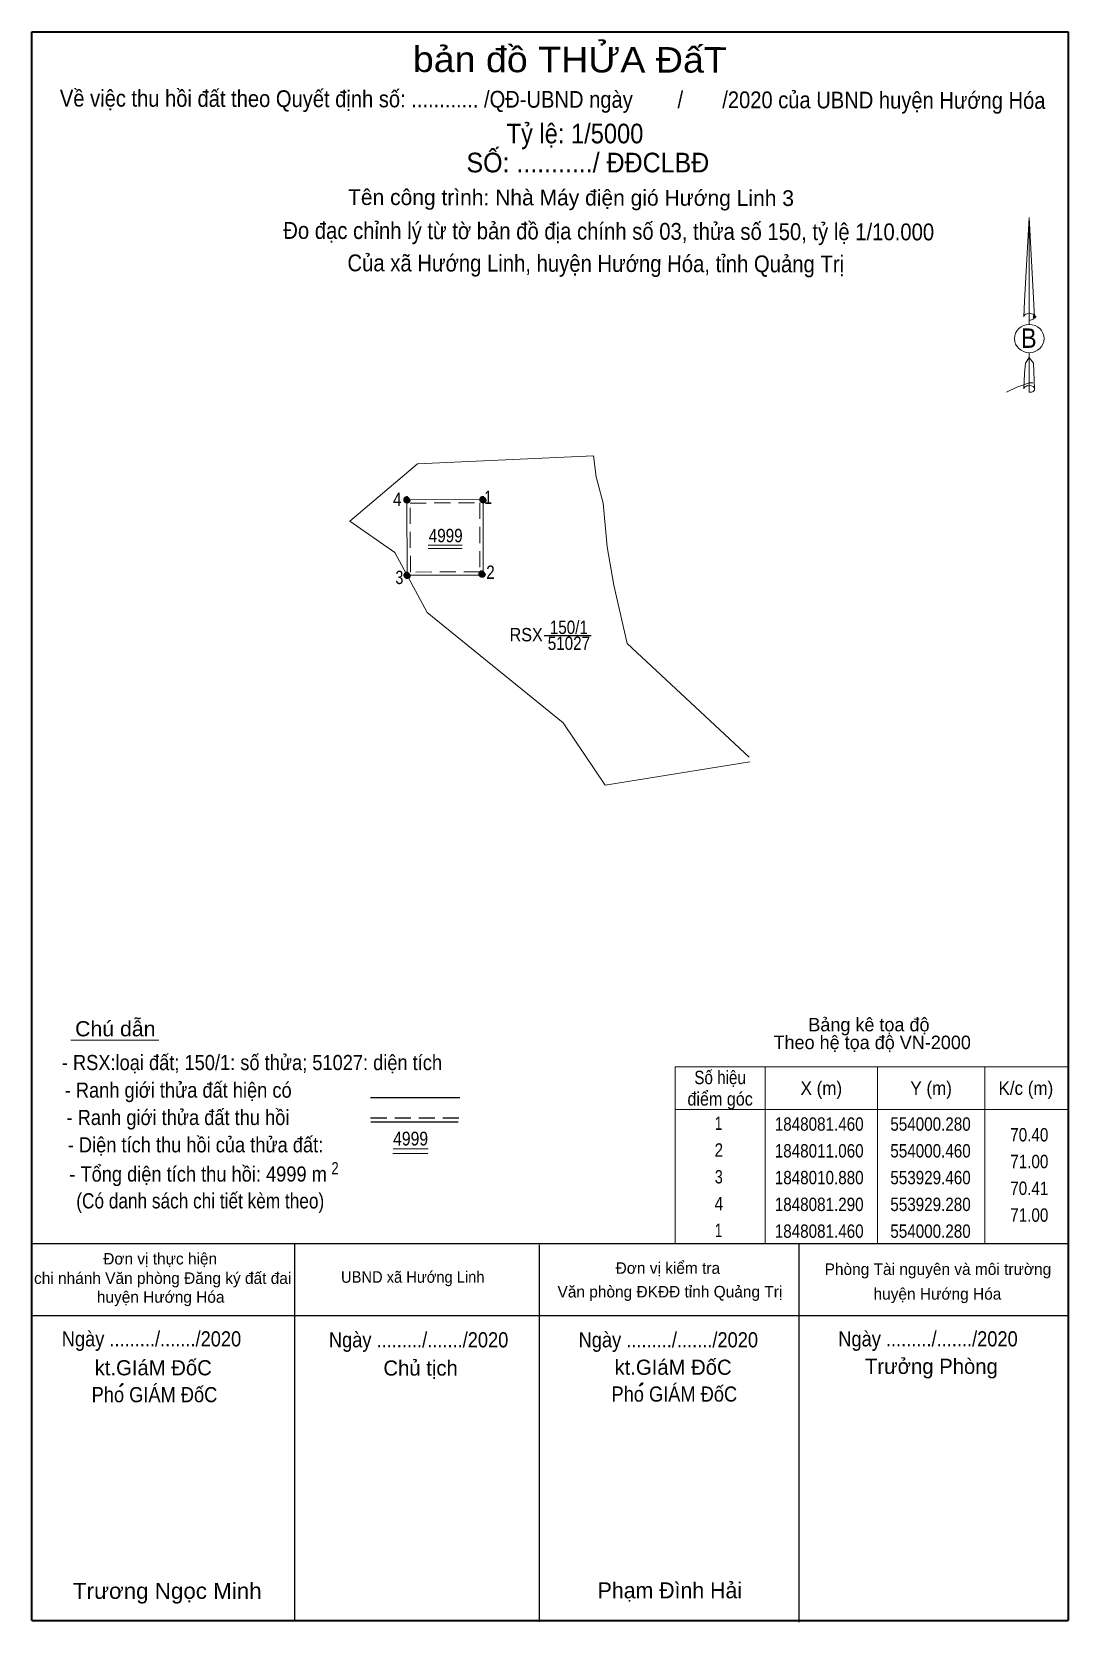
# Model space of a CAD drawing. Header units: metres. Extents: x 553579 to 554547, y 1847033 to 1848518.
import ezdxf
from ezdxf.enums import TextEntityAlignment as Align

# ---------------------------------------------------------------- set-up
doc = ezdxf.new("R2010")
doc.units = ezdxf.units.M
doc.header["$LTSCALE"] = 5
doc.header["$PDMODE"] = 32
doc.header["$PDSIZE"] = 2.5
doc.linetypes.add('MEDIUM_DASHED', pattern=[4.5, 3, -1.5])
doc.layers.add('10', color=7, linetype='Continuous', lineweight=13)
doc.layers.add('63', color=7, linetype='Continuous', lineweight=13)

msp = doc.modelspace()

# ---------------------------------------------------------------- hatches: boundary and pattern name
at = {"layer": '10'}
for points in [[(553932.28, 1848081.29, 1), (553926.28, 1848081.29, 1)], [(554003.28, 1848081.46, 1), (553997.28, 1848081.46, 1)], [(553930.28, 1848081.29, 1), (553928.28, 1848081.29, 1)], [(554001.28, 1848081.46, 1), (553999.28, 1848081.46, 1)], [(553932.46, 1848010.88, 1), (553926.46, 1848010.88, 1)], [(553930.46, 1848010.88, 1), (553928.46, 1848010.88, 1)], [(554002.46, 1848012.06, 1), (553996.46, 1848012.06, 1)], [(554001.46, 1848011.06, 1), (553999.46, 1848011.06, 1)], [(553663.78, 1847255.11), (553663.98, 1847255.31), (553664.08, 1847255.46), (553664.18, 1847255.86), (553664.03, 1847256.16), (553663.68, 1847256.31), (553663.33, 1847256.16), (553663.03, 1847255.96), (553660.83, 1847253.51), (553661.53, 1847253.51)], [(554149.23, 1847255.61), (554149.43, 1847255.81), (554149.53, 1847256.01), (554149.63, 1847256.41), (554149.43, 1847256.71), (554149.08, 1847256.86), (554148.78, 1847256.71), (554148.43, 1847256.51), (554146.23, 1847254.01), (554146.93, 1847254.01)]]:
    msp.add_hatch(color=256, dxfattribs=at).paths.add_polyline_path(points)

# ---------------------------------------------------------------- linework, layer by layer
at = {"layer": '10', "lineweight": 35}
for p, q in [((553578.93, 1848518.31), (554546.73, 1848518.31)), ((553578.93, 1847034.76), (553578.93, 1848518.31)), ((554546.73, 1848518.31), (554546.73, 1847034.76)), ((553578.93, 1847034.76), (554546.73, 1847034.76)), ((553578.93, 1847034.76), (554546.73, 1847034.76))]:
    msp.add_line(p, q, dxfattribs=at)
at = {"layer": '10'}
for p, q in [((554510.13, 1848344.96), (554515.38, 1848252.26)), ((554510.13, 1848344.96), (554515.38, 1848252.26)), ((554510.13, 1848344.96), (554515.38, 1848252.26)), ((554506.03, 1848266.76), (554505.28, 1848252.26)), ((554510.13, 1848255.41), (554510.13, 1848251.51)), ((554510.13, 1848251.51), (554510.13, 1848248.96)), ((554510.13, 1848248.96), (554510.13, 1848245.46)), ((554510.13, 1848248.96), (554510.13, 1848245.46)), ((554510.13, 1848248.96), (554510.13, 1848245.46)), ((554510.13, 1848214.11), (554510.13, 1848218.11)), ((554510.13, 1848214.11), (554510.13, 1848218.11)), ((554510.13, 1848214.11), (554510.13, 1848218.11)), ((554510.13, 1848214.11), (554514.23, 1848208.96)), ((554510.13, 1848214.11), (554514.23, 1848208.96)), ((554510.13, 1848214.11), (554514.23, 1848208.96)), ((554514.23, 1848208.96), (554515.38, 1848184.81)), ((554514.23, 1848208.96), (554515.38, 1848184.81)), ((554514.23, 1848208.96), (554515.38, 1848184.81)), ((554510.13, 1848187.91), (554510.13, 1848184.21)), ((554510.13, 1848184.21), (554510.13, 1848181.71)), ((554515.38, 1848184.81), (554515.38, 1848185.11)), ((553875.88, 1848061.48), (553939, 1848115)), ((553939, 1848115), (554103.6, 1848122.45)), ((553949.02, 1848038.9), (553980.81, 1848038.99)), ((553949.12, 1848035.89), (553980.81, 1848035.99)), ((554075, 1847873), (553948, 1847976)), ((554135, 1847947), (554248.88, 1847841.02)), ((553615.48, 1847576.81), (553697.63, 1847576.81)), ((553916.33, 1847475.16), (553949.13, 1847475.21)), ((553916.08, 1847470.96), (553948.88, 1847471.01))]:
    msp.add_line(p, q, dxfattribs=at)
at = {"layer": '10', "lineweight": 25}
for p, q in [((554057.48, 1847954.54), (554101.33, 1847954.54)), ((553895.13, 1847523.31), (553978.63, 1847523.31)), ((553895.53, 1847500.61), (553976.93, 1847500.61)), ((553578.93, 1847386.91), (554546.73, 1847386.91)), ((553824.63, 1847034.16), (553824.63, 1847386.41)), ((554052.98, 1847033.51), (554052.98, 1847385.81)), ((554295.63, 1847033.31), (554295.63, 1847386.91)), ((553578.93, 1847319.66), (554546.73, 1847319.66))]:
    msp.add_line(p, q, dxfattribs=at)
at = {"layer": '10', "linetype": 'MEDIUM_DASHED', "lineweight": 25}
msp.add_line((553895.33, 1847504.11), (553978.33, 1847504.11), dxfattribs=at)
at = {"layer": '10'}
for points in [[(554510.13, 1848255.41), (554510.13, 1848344.96), (554506.03, 1848266.76)], [(554510.13, 1848187.91), (554510.13, 1848214.11), (554506.73, 1848208.96), (554506.03, 1848199.26), (554505.28, 1848185.11)], [(554489.18, 1848181.91), (554498.88, 1848186.56), (554510.63, 1848190.41), (554513.73, 1848190.61)], [(554112.55, 1848078.29), (554106.07, 1848102.71), (554103.6, 1848122.45)], [(554135, 1847947), (554122.44, 1848001.55), (554116.26, 1848037.44), (554112.55, 1848078.29)], [(553948, 1847976), (553918, 1848032), (553875.88, 1848061.48)], [(554249.56, 1847836.55), (554114.24, 1847814.86), (554075, 1847873)]]:
    msp.add_lwpolyline(points, dxfattribs=at)
for points in [[(553929.46, 1848010.88), (553929.28, 1848081.29), (554000.28, 1848081.46), (554000.46, 1848011.06)], [(554000.28, 1848081.46), (554000.46, 1848011.06), (553929.46, 1848010.88), (553929.28, 1848081.29)]]:
    msp.add_lwpolyline(points, close=True, dxfattribs=at)
at = {"layer": '10', "linetype": 'MEDIUM_DASHED'}
for points in [[(553997.29, 1848078.46), (553997.45, 1848014.05), (553932.45, 1848013.89), (553932.29, 1848078.29)], [(553663.78, 1847255.11), (553663.98, 1847255.31), (553664.08, 1847255.46), (553664.18, 1847255.86), (553664.03, 1847256.16), (553663.68, 1847256.31), (553663.33, 1847256.16), (553663.03, 1847255.96), (553660.83, 1847253.51), (553661.53, 1847253.51)], [(554149.23, 1847255.61), (554149.43, 1847255.81), (554149.53, 1847256.01), (554149.63, 1847256.41), (554149.43, 1847256.71), (554149.08, 1847256.86), (554148.78, 1847256.71), (554148.43, 1847256.51), (554146.23, 1847254.01), (554146.93, 1847254.01)]]:
    msp.add_lwpolyline(points, close=True, dxfattribs=at)
for centre in [(553929.28, 1848081.29), (554000.28, 1848081.46), (553929.46, 1848010.88), (553999.46, 1848012.06)]:
    msp.add_circle(centre, 3, dxfattribs=at)
at = {"layer": '10'}
for centre in [(553929.28, 1848081.29), (553929.28, 1848081.29), (554000.28, 1848081.46), (553929.46, 1848010.88), (554000.46, 1848011.06)]:
    msp.add_circle(centre, 1, dxfattribs=at)
for centre, start_param, end_param in [((554510.426, 1848252.227), 1.57079633, 3.07445202), ((554510.426, 1848252.227), 0.06714063, 1.57079633), ((554510.426, 1848252.227), 4.71238898, 6.28318531), ((554510.426, 1848184.811), 2.49106941, 3.07427841), ((554510.426, 1848184.811), 1.57079633, 2.49106941), ((554510.426, 1848184.811), 0.06714063, 1.57079633), ((554510.426, 1848184.811), 4.71238898, 6.28318531)]:
    msp.add_ellipse(centre, major_axis=(5.082, 0), ratio=0.614131, start_param=start_param, end_param=end_param, dxfattribs=at)
msp.add_ellipse((554510.42, 1848231.873), major_axis=(13.864, 0), ratio=0.952727, dxfattribs=at)
msp.add_point((554515.38, 1848252.26), dxfattribs=at)
at = {"layer": '63'}
for p, q in [((554263.73, 1847551.91), (554263.73, 1847386.91)), ((554368.73, 1847551.91), (554368.73, 1847386.91)), ((554468.73, 1847551.91), (554468.73, 1847386.91)), ((554179.73, 1847511.91), (554546.73, 1847511.91))]:
    msp.add_line(p, q, dxfattribs=at)
msp.add_lwpolyline([(554179.73, 1847551.91), (554546.73, 1847551.91), (554546.73, 1847386.91), (554179.73, 1847386.91)], close=True, dxfattribs=at)

# ---------------------------------------------------------------- texts
at = {"layer": '10'}
for s, height, width, p in [('bản đồ THỬA ĐấT', 23.85, 1.1, (553934.73, 1848480.81)), ('Về việc thu hồi đất theo Quyết định số: ............ /QĐ-UBND ngày        /       /2020 của UBND huyện Hướng Hóa', 15.62, 0.9, (553605.13, 1848448.56)), ('Đo đạc chỉnh lý từ tờ bản đồ địa chính số 03, thửa số 150, tỷ lệ 1/10.000', 15.72, 0.9, (553813.73, 1848325.01)), ('Của xã Hướng Linh, huyện Hướng Hóa, tỉnh Quảng Trị', 15.73, 0.9, (553873.68, 1848294.71))]:
    msp.add_text(s, height=height, rotation=359.862, dxfattribs=dict(at, width=width)).set_placement(p)
for s, width, p in [('Tỷ lệ: 1/5000', 0.9, (554022.33, 1848414.16)), ('SỐ: .........../ ĐĐCLBĐ', 0.95, (553984.83, 1848387.06))]:
    msp.add_text(s, height=18.35, dxfattribs=dict(at, width=width)).set_placement(p)
msp.add_text('Tên công trình: Nhà Máy điện gió Hướng Linh 3', height=14.67, rotation=359.862, dxfattribs=at).set_placement((553874.23, 1848356.66))
for s, height, width, p in [('B', 18.14, 0.9, (554509.985, 1848223.21)), ('4999', 12.5, 0.85, (553965.435, 1848041.71)), ('150/1', 12.5, 0.85, (554080.43, 1847956.02)), ('51027', 12.5, 0.85, (554080.475, 1847941.13)), ('Chú dẫn', 14.15, 1.05, (553656.9, 1847580.36)), ('- RSX:loại đất; 150/1: số thửa; 51027: diện tích', 14.15, 0.9, (553784.525, 1847548.81)), ('- Ranh giới thửa đất hiện có', 14.15, 0.9, (553715.64, 1847523.06)), ('- Ranh giới thửa đất thu hồi', 14.15, 0.9, (553715.43, 1847497.51)), (' 1', 12.5, 0.75, (554218.535, 1847492.96)), ('4999', 12.9, 0.85, (553932.66, 1847478.41)), ('- Diện tích thu hồi của thửa đất:', 14.15, 0.9, (553731.795, 1847472.01)), (' 2', 12.5, 0.85, (554218.55, 1847467.96)), ('- Tổng diện tích thu hồi: 4999 m', 14.15, 0.9, (553734.215, 1847444.71)), ('2', 11.32, 0.8, (553862.095, 1847451.61)), (' 3', 12.5, 0.8, (554218.595, 1847442.96)), ('(Có danh sách chi tiết kèm theo)', 14.15, 0.85, (553736.225, 1847419.66)), (' 4', 12.5, 0.85, (554218.535, 1847417.96)), (' 1', 12.5, 0.75, (554218.535, 1847392.96)), ('UBND xã Hướng Linh', 10.79, 0.95, (553934.675, 1847350.26)), ('Ngày ........./......./2020', 14.15, 0.9, (553690.685, 1847290.81)), ('Ngày ........./......./2020', 14.15, 0.9, (553940.135, 1847289.91)), ('Ngày ........./......./2020', 14.15, 0.9, (554173.335, 1847289.91)), ('Ngày ........./......./2020', 14.15, 0.9, (554415.835, 1847290.81)), ('Pho GIÁM ĐốC', 14.15, 0.9, (553693.485, 1847238.71)), ('Pho GIÁM ĐốC', 14.15, 0.9, (554178.935, 1847239.26)), ('Trương Ngọc Minh', 14.87, 1.05, (553705.45, 1847055.11))]:
    msp.add_text(s, height=height, dxfattribs=dict(at, width=width)).set_placement(p, align=Align.CENTER)
for s, width, p in [(' 4', 0.85, (553924.09, 1848075.48)), (' 1', 0.75, (554008.59, 1848077.49)), (' 3', 0.8, (553925.91, 1848002.62)), (' 2', 0.85, (554011.19, 1848007.45)), ('RSX', 0.9, (554056.06, 1847949.15))]:
    msp.add_text(s, height=12.5, dxfattribs=dict(at, width=width)).set_placement(p, align=Align.RIGHT)
for s, height, p in [('Bảng kê tọa độ', 12.58, (554360.64, 1847585.01)), ('Theo hệ tọa độ VN-2000', 12.58, (554363.72, 1847568.41)), ('Đơn vị thực hiện', 10.77, (553698.815, 1847367.31)), ('Đơn vị kiểm tra', 10.78, (554172.89, 1847358.61)), ('chi nhánh Văn phòng Đăng ký đất đai', 10.77, (553701.125, 1847349.16)), ('Phòng Tài nguyên và môi trường', 10.79, (554425.075, 1847357.59)), ('huyện Hướng Hóa', 10.77, (553699.285, 1847331.61)), ('Văn phòng ĐKĐĐ tỉnh Quảng Trị', 10.78, (554174.81, 1847336.51)), ('huyện Hướng Hóa', 10.79, (554424.625, 1847334.51)), ('Trưởng Phòng', 14.16, (554419, 1847265.16)), ('kt.GIáM ĐốC', 14.15, (553692.325, 1847263.81)), ('Chủ tịch', 14.15, (553941.99, 1847263.56)), ('kt.GIáM ĐốC', 14.15, (554177.775, 1847264.31)), ('Phạm Đình Hải', 14.87, (554174.755, 1847055.61))]:
    msp.add_text(s, height=height, dxfattribs=at).set_placement(p, align=Align.CENTER)
at = {"layer": '63'}
for s, width, p in [('Số hiệu', 0.85, (554221.675, 1847535.71)), ('X (m)', 0.95, (554316.21, 1847525.71)), ('Y (m)', 0.95, (554418.735, 1847525.71)), ('K/c (m)', 0.95, (554507.205, 1847525.71)), ('điểm góc', 0.9, (554221.7, 1847515.71)), ('1848081.460', 0.85, (554314.21, 1847492.21)), ('554000.280', 0.85, (554418.17, 1847492.21)), ('1848011.060', 0.85, (554314.21, 1847467.21)), ('554000.460', 0.85, (554418.17, 1847467.21)), ('1848010.880', 0.85, (554314.21, 1847442.21)), ('553929.460', 0.85, (554418.17, 1847442.21)), ('1848081.290', 0.85, (554314.21, 1847417.21)), ('553929.280', 0.85, (554418.17, 1847417.21)), ('1848081.460', 0.85, (554314.21, 1847392.21)), ('554000.280', 0.85, (554418.17, 1847392.21))]:
    msp.add_text(s, height=12.5, dxfattribs=dict(at, width=width)).set_placement(p, align=Align.CENTER)
at = {"layer": '63', "width": 0.85}
for s, p in [('70.40', (554528.19, 1847482.21)), ('71.00', (554528.19, 1847457.21)), ('70.41', (554528.19, 1847432.21)), ('71.00', (554528.19, 1847407.21))]:
    msp.add_text(s, height=12.5, dxfattribs=at).set_placement(p, align=Align.RIGHT)

doc.saveas('drawing.dxf')
